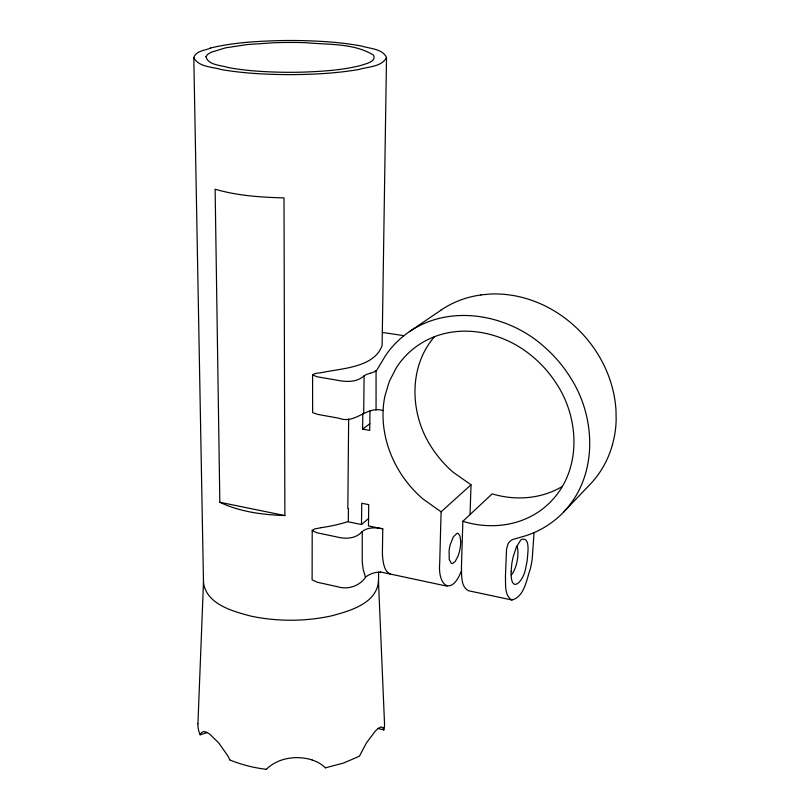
<?xml version="1.0" encoding="UTF-8"?>
<svg xmlns="http://www.w3.org/2000/svg" width="810" height="810" viewBox="0 0 810 810"><rect width="100%" height="100%" fill="white"/><g stroke="black" fill="none" stroke-linecap="round" stroke-linejoin="round"><path stroke-width="1.21" d="M320.973 527.705L314.401 529.011L312.204 530.439L312.113 579.849L317.267 582.238L337.608 586.744C347.905 589.872 359.134 586.278 365.533 577.388L363.285 569.886L362.242 562.373L362.232 531.532C367.973 526.905 375.972 527.492 382.766 528.829L382.421 550.962A66.157 66.157 0 0 0 382.715 558.303C383.535 563.983 384.416 571.627 390.45 574.087M210.205 48.104C233.239 42.474 257.084 41.229 280.695 40.581A541.536 541.536 0 0 1 303.385 40.642C322.967 41.188 342.62 42.474 361.898 46.119C369.988 48.752 382.593 48.711 386.512 57.54L382.117 345.404C374.534 367.74 341 368.428 321.61 372.61C318.725 373.309 314.847 372.792 312.589 374.898L312.63 412.584L317.854 414.426L338.853 418.203C355.479 424.744 366.596 405.334 383.1 410.589C382.117 433.441 389.286 456.233 401.902 475.176A118.219 118.219 0 0 0 422.81 498.859L441.096 511.819L439.719 562.889C437.522 585.843 451.332 596.626 461.396 571.02M348.654 419.053L347.824 508.569L348.442 508.69L348.32 521.842L361.493 524.515L368.56 518.562M363.69 413.211L364.105 375.82A15.835 15.835 0 0 1 368.094 373.916L370.393 373.228M361.493 524.515L361.746 503.263L368.742 504.64L368.469 525.933L382.766 528.829M369.988 410.64L369.725 430.393L362.627 429.118L362.809 413.849M210.529 48.134C205.234 50.412 195.615 50.828 193.803 57.692L203.492 582.917C206.874 604.381 232.541 611.196 250.472 616.015C277.121 621.705 305.016 621.645 331.644 615.843C349.606 610.953 376.306 603.693 378.483 581.61L384.507 723.289A23.814 23.814 0 0 1 383.839 729.931L378.047 728.473L375.344 731.045L366.515 742.77L359.397 756.216L343.683 762.99L325.286 767.88M378.493 582.562L378.655 572.062M562.383 486.405C541.505 499.021 515.292 500.904 492.196 493.837L462.864 521.286L461.427 567.405C461.821 575.09 460.515 586.531 468.494 590.733L511.91 599.997C524.364 596.859 526.48 579.838 530.185 569.359A125.003 125.003 0 0 0 532.19 559.224L534.043 532.605M434.474 336.707C407.349 367.922 410.083 416.735 433.006 449.459A112.863 112.863 0 0 0 453.266 472.321L471.025 484.795L470.053 514.563M197.923 723.725L203.502 581.965M386.512 57.54C381.662 66.997 367.882 66.663 358.85 69.478C336.201 73.386 313.156 74.51 290.203 74.631C267.229 74.55 244.185 73.467 221.515 69.599C212.463 66.795 198.673 67.149 193.803 57.692M612.4 445.034L614.517 435.861A104.794 104.794 0 0 0 616.157 419.975L615.995 410.225A114.686 114.686 0 0 0 613.788 393.842C604.959 351.287 572.65 314.563 531.613 300.287A114.777 114.777 0 0 0 512.517 295.387L506.118 294.526A105.492 105.492 0 0 0 490.232 294.04L480.907 294.901M266.115 769.5C277.901 757.704 296.703 755.102 312.235 759.972M441.096 511.819L471.025 484.795M511.191 574.837L511.95 574.108A14.276 14.276 0 0 0 513.834 571.151L515.373 567.587A45.967 45.967 0 0 0 517.914 554.496L517.823 550.041A12.859 12.859 0 0 0 517.104 546.71M362.232 531.532C356.238 538.518 346.356 539.227 337.983 537.192L316.669 532.686L312.204 530.439M378.017 728.494L381.024 726.874L382.978 727.815M362.627 429.118L369.816 423.741M376.083 370.727A8.171 8.171 0 0 0 377.632 368.803L385.53 355.6A90.507 90.507 0 0 1 409.445 331.614L441.156 310.048M364.105 375.82C357.332 381.986 347.632 382.128 339.137 380.568L317.186 376.792L312.589 374.898M409.455 331.634C450.319 303.659 507.485 314.32 543.206 345.91A136.758 136.758 0 0 1 570.422 377.571C596.433 417.757 598.043 476.32 563.497 512.143L590.237 484.228A92.512 92.512 0 0 0 612.319 445.014M348.33 521.508L342.073 523.402A169.138 169.138 0 0 1 320.962 527.674M207.228 732.534L200.141 734.792L201.66 732.392L203.644 731.541L206.236 732.068L209.719 734.123L218.761 742.952L227.205 754.93A72.951 72.951 0 0 1 229.767 759.729M370.676 373.147L373.805 372.094A10.601 10.601 0 0 0 374.625 371.689L375.05 371.436A8.788 8.788 0 0 0 375.415 371.193L376.063 370.707L376.063 410.093M284.877 515.565C262.724 514.795 240.033 511.91 219.834 502.271L215.126 189.226C237.452 195.716 260.861 197.336 284.006 197.883L284.877 515.565L219.834 502.271M382.31 332.434L403.987 335.654M380.467 571.951L447.079 586.167M462.864 521.286C487.428 529.021 515.595 526.844 537.425 512.598A77.861 77.861 0 0 0 554.536 497.502C581.762 465.456 578.603 416.411 555.903 382.796A118.098 118.098 0 0 0 530.914 355.215C502.686 332.039 460.839 322.988 427.315 339.866A78.307 78.307 0 0 0 396.363 367.689L389.306 381.419L384.882 396.201A92.37 92.37 0 0 0 383.1 410.599M511.91 599.997C504.174 595.563 505.825 584.202 505.44 576.558L506.533 549.291L508.083 543.723A10.338 10.338 0 0 1 512.457 539.622L526.075 535.643A91.398 91.398 0 0 0 563.537 512.183M516.8 546.173L517.063 546.73M365.381 577.196A24.31 24.31 0 0 1 380.457 572.103M441.116 309.997A92.988 92.988 0 0 1 480.927 294.992M200.161 734.781A24.847 24.847 0 0 1 197.873 723.725M266.146 769.277A139.674 139.674 0 0 1 229.696 759.912M312.204 760.084A32.491 32.491 0 0 1 325.387 767.779M383.008 727.795A7.432 7.432 0 0 1 383.798 729.942M460.728 541.556L460.677 543.621A42.11 42.11 0 0 1 458.146 555.822L455.179 561.543L452.304 563.558A1.833 1.833 0 0 1 451.393 563.396L449.236 559.578L449.094 550.76A44.439 44.439 0 0 1 450.279 544.563L453.306 536.909L457.012 533.334A1.883 1.883 0 0 1 458.237 533.496L459.989 536.038L460.728 541.556M511.161 571.303C510.29 595.593 524.212 581.145 525.923 566.696A74.976 74.976 0 0 0 527.239 560.145C527.401 555.144 531.026 536.514 521.488 539.44A8.09 8.09 0 0 0 520.567 540.26L516.324 547.236L513.246 556.541A74.631 74.631 0 0 0 511.697 564.742L511.161 571.303M205.963 56.751C208.14 65.347 220.968 65.053 227.964 67.503C245.511 70.753 263.371 71.827 281.181 72.232A472.908 472.908 0 0 0 303.537 72.11C322.785 71.371 342.215 70.197 360.946 65.428C365.188 63.838 376.832 61.783 373.542 55.131C353.818 43.001 328.566 44.874 306.21 42.707A469.415 469.415 0 0 0 274.084 42.738L247.141 44.57L225.484 47.851L210.904 52.356L207.481 54.533L205.963 56.751"/></g></svg>
